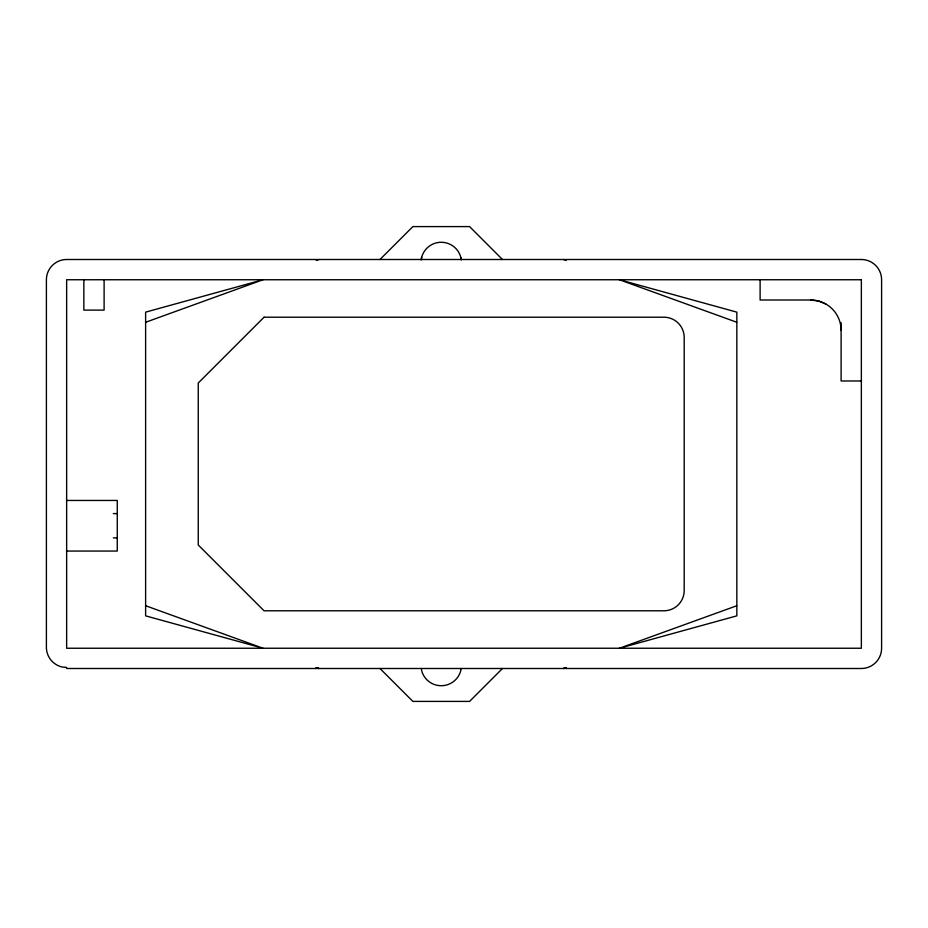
<?xml version="1.0" encoding="UTF-8"?>
<svg xmlns="http://www.w3.org/2000/svg" width="928" height="928" viewBox="0 0 928 928"><rect width="100%" height="100%" fill="white"/><g stroke="black" fill="none" stroke-linecap="round" stroke-linejoin="round"><path stroke-width="1.39" d="M421.37 259.504L421.66 257.3M461.065 668.496L460.775 670.7A20.242 20.242 0 0 1 421.66 670.7L421.37 668.496M379.97 259.504L412.879 226.594L469.568 226.594L502.466 259.504M502.466 668.496L469.568 701.406L412.879 701.406L379.97 668.496M145.615 322.271L263.042 279.746L145.615 312.144L145.615 615.856L263.042 648.243L145.615 605.729M316.309 260.466L318.965 259.504M566.138 667.534L563.482 668.496L566.254 667.65M736.832 605.729L619.394 648.243L736.832 615.856L736.832 312.144L619.394 279.746L736.832 322.271M825.92 304.059L818.6 301.032L810.736 299.999L760.113 299.999L760.113 279.746M861.358 380.979L841.104 380.979L841.104 322.7M66.642 500.447L117.264 500.447L117.264 551.058L66.642 551.058M113.332 513.602L117.264 513.602M113.332 537.904L117.264 537.904M316.193 667.65L318.965 668.496L316.309 667.534M563.482 259.504L566.138 260.466M460.775 257.3L461.065 259.504M104.11 279.746L104.11 310.114L83.856 310.114L83.856 279.746M810.736 299.999A30.369 30.369 0 0 1 841.104 330.368M421.15 259.898A20.242 20.242 0 0 1 461.297 259.898M264.062 317.202L198.256 383.009L198.256 544.991L264.062 610.786L663.938 610.786A20.242 20.242 0 0 0 684.191 590.544L684.191 337.456A20.242 20.242 0 0 0 663.938 317.202L264.062 317.202M861.358 259.504L66.642 259.504A20.242 20.242 0 0 0 46.4 279.746L46.4 648.243A20.277 20.277 0 0 0 62.385 667.058L66.642 667.406L66.642 668.496L861.358 668.496A20.242 20.242 0 0 0 881.6 648.243L881.6 279.746A20.242 20.242 0 0 0 861.358 259.504M861.358 279.746L66.642 279.746L66.642 648.243L861.358 648.243L861.358 279.746"/></g></svg>
